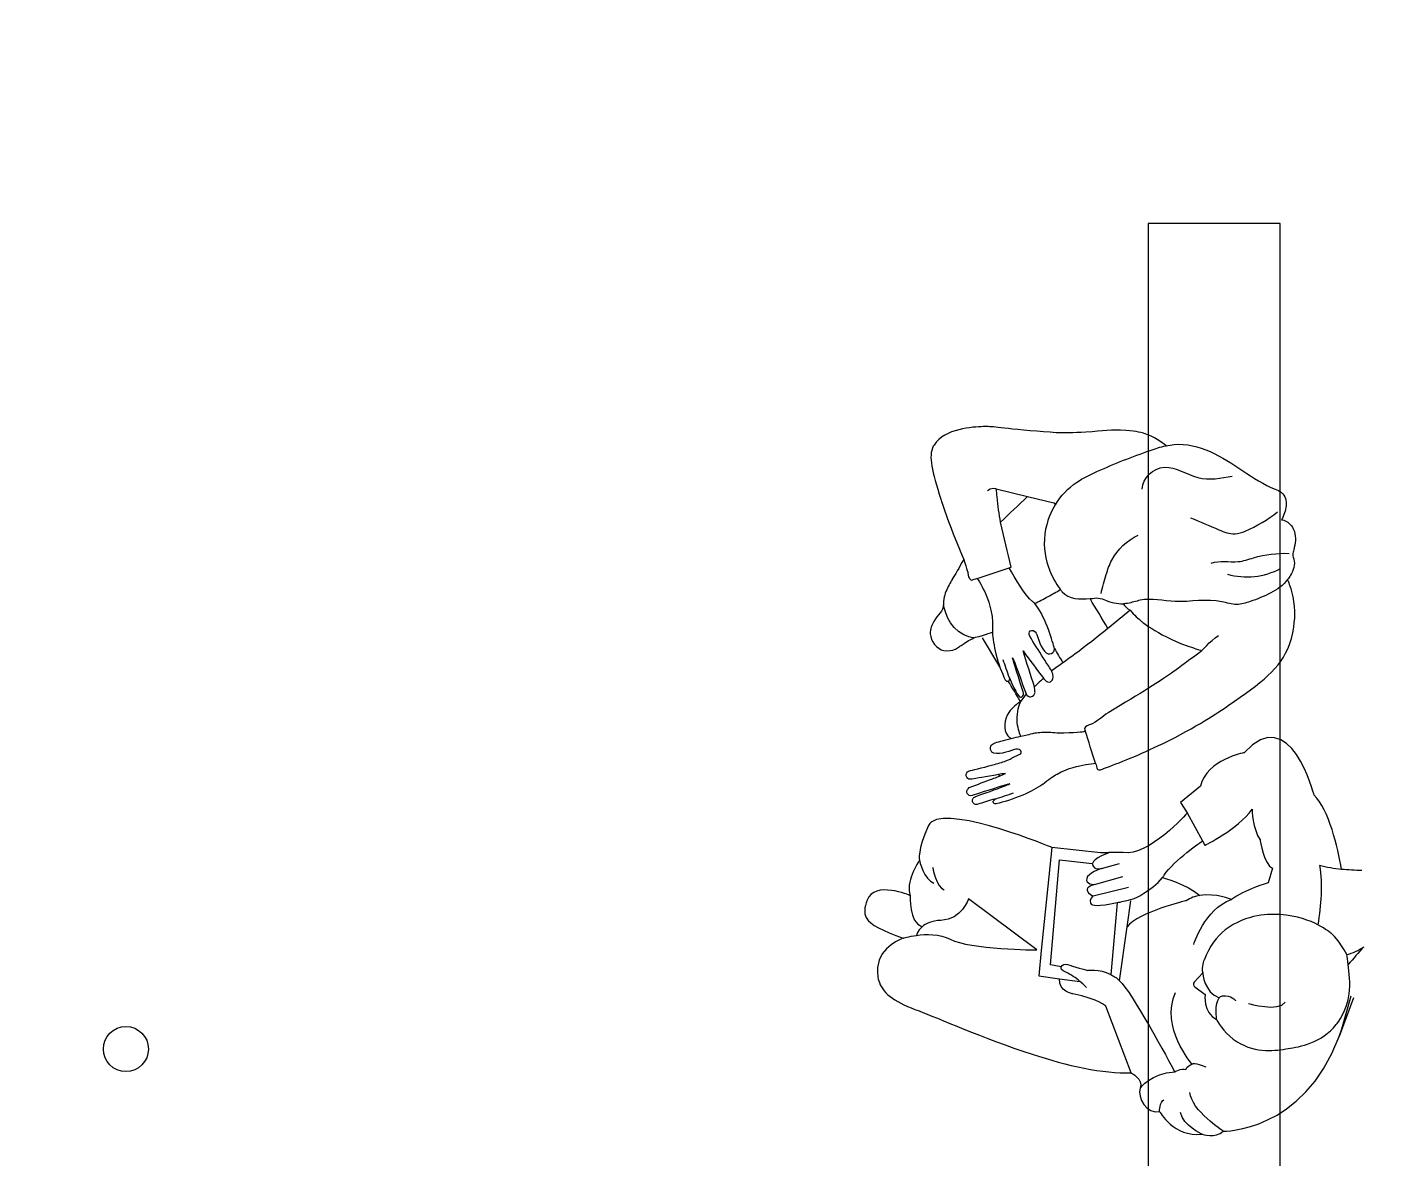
# Model space of a CAD drawing. Header units: millimetres. Extents: x 13722 to 114356, y -17117 to 61088.
# Drawn here: x 78965 to 81363, y 43837 to 45846 of the extents above; entities that cross this region are included whole.
import ezdxf

# ---------------------------------------------------------------- set-up
doc = ezdxf.new("R2010")
doc.units = ezdxf.units.MM
for name, color, linetype in [('01', 3, 'Continuous'), ('02', 250, 'Continuous'), ('03', 8, 'Continuous'), ('Toffu_Outline', 8, 'Continuous')]:
    doc.layers.add(name, color=color, linetype=linetype)

# ---------------------------------------------------------------- blocks, each defined once
blk = doc.blocks.new('2t')
at = {"layer": '02'}
h = blk.add_hatch(dxfattribs=at)
h.set_pattern_fill('AR-CONC', color=6, scale=50)
h.paths.add_polyline_path([(94283.9, -5120.8, 1), (94363.9, -5120.8, 1)])
at = {"layer": '02', "color": 6, "lineweight": 30}
blk.add_circle((94323.9, -5120.8), 40, dxfattribs=at)

msp = doc.modelspace()

# ---------------------------------------------------------------- hatches: boundary and pattern name
at = {"layer": '01', "lineweight": -2, "true_color": 0x999b37}
h = msp.add_hatch(dxfattribs=at)
h.set_pattern_fill('AR-SAND', color=55, scale=5)
h.set_pattern_definition([(37.5, (-19358.14, 55669.14), (-8.00016, 244.7066), [0, -193.04, 0, -215.9, 0, -206.375]), (7.5, (-19358.14, 55669.14), (224.7616, 358.4126), [0, -104.14, 0, -173.99, 0, -66.675]), (327.5, (-19514.35, 55669.14), (395.4962, 0.7186), [0, -63.5, 0, -228.6, 0, -298.45]), (317.5, (-19514.35, 55669.14), (381.7782, 111.4647), [0, -31.75, 0, -149.86, 0, -171.45])])
h.paths.add_polyline_path([(70453.8, 46925), (70453.8, 44706.3), (72599.6, 43985), (76293.8, 43985), (76293.8, 46925)], flags=17)
h.paths.add_polyline_path([(70453.8, 56885), (70453.8, 54825), (72903.8, 54825), (72903.8, 56885)], flags=17)
h.paths.add_polyline_path([(79063.8, 48295), (79063.8, 46455), (81313.8, 46455), (81313.8, 48295)], flags=17)
h.paths.add_polyline_path([(66994.8, 54545, 0.409585), (64324.8, 57165), (62204.1, 57165), (62204.1, 41905), (62204.1, 40905), (83214.7, 40905), (83214.7, 57165), (77183.8, 57165), (77183.8, 54545), (78783.8, 54545), (78783.8, 52975), (81593.8, 52975), (81593.8, 48575), (81593.8, 46175), (81593.8, 41905), (72553.8, 41905), (64324.8, 44405), (64324.8, 47105), (64324.8, 49485), (66994.8, 49485)])

# ---------------------------------------------------------------- linework, layer by layer
at = {"layer": '03'}
msp.add_lwpolyline([(81191.1, 45497.1), (80956.8, 45497.1), (80956.8, 42892.2), (81191.1, 42892.2)], close=True, dxfattribs=at)
at = {"layer": 'Toffu_Outline'}
for p, q in [((80575.1, 45101), (80575.2, 45100.9)), ((80653.3, 44866.4), (80709.9, 44885.1)), ((80693.3, 44709), (80662.3, 44760.7)), ((80691.1, 44517.8), (80692.8, 44515)), ((80702.4, 44499), (80703.1, 44497.9)), ((81026.1, 44449.6), (81053.1, 44400)), ((80785.6, 44388.4), (80767, 44205.4)), ((80783.1, 44179.5), (80799.3, 44366.2)), ((80799.3, 44366.2), (80857.6, 44359.8)), ((80874.1, 44351.1), (80906.1, 44360.1)), ((80859.1, 44302.3), (80921.8, 44317.9)), ((80861.7, 44322.4), (80911.7, 44336.6)), ((80919.4, 44247.3), (80925.9, 44293.4)), ((80901.7, 44290.2), (80890.3, 44162.6)), ((80456, 44263.8), (80456.1, 44263.8)), ((80906.1, 44151.5), (80919.4, 44247.2)), ((80767, 44205.4), (80762.4, 44160.2)), ((80802.3, 44176.4), (80783.1, 44179.5)), ((80479.3, 44148.4), (80479.3, 44148.4)), ((80762.4, 44160.2), (80799.4, 44155.2)), ((80799.4, 44155.2), (80835.7, 44150.2)), ((81321.6, 44121.3), (81296, 44052.4))]:
    msp.add_line(p, q, dxfattribs=at)
for points in [[(80663.6, 45136), (80646.3, 45135.2), (80595, 45133), (80576.4, 45103.2)], [(80672.9, 45136), (80669.9, 45136.2), (80667, 45136.1), (80663.6, 45136)], [(80708.7, 45132.5), (80688.7, 45134.6), (80680.3, 45135.7), (80672.9, 45136)], [(80793.4, 45125.2), (80765.7, 45126.7), (80725.6, 45130.8), (80708.7, 45132.5)], [(80917.2, 45129.2), (80890.9, 45131.2), (80877.6, 45128), (80846.1, 45126.1)], [(80799.4, 45124.9), (80797.5, 45125), (80795.5, 45125.1), (80793.4, 45125.2)], [(80846.1, 45126.1), (80823.2, 45124.6), (80805.6, 45124.7), (80799.4, 45124.9)], [(80949.9, 45123.7), (80947.1, 45124.6), (80937, 45127.7), (80917.2, 45129.2)], [(80988.5, 45102), (80980.6, 45108.6), (80967.7, 45117.8), (80949.9, 45123.7)], [(81002.8, 45104.2), (81047.2, 45108.2), (81088, 45082.3), (81125, 45057.5)], [(80575.1, 45101), (80565.7, 45082.9), (80573.5, 45057), (80588.5, 45007.1)], [(80576.4, 45103.2), (80575.9, 45102.5), (80575.5, 45101.7), (80575.1, 45101)], [(80866.9, 45056.7), (80897.4, 45070.3), (80928.6, 45082.6), (80960.3, 45093.6)], [(80960.3, 45093.6), (80969.6, 45096.8), (80978.9, 45099.9), (80988.5, 45102)], [(80988.5, 45102), (80993.2, 45103), (80998, 45103.8), (81002.8, 45104.2)], [(80988.5, 45101.9), (80988.5, 45101.9), (80988.5, 45102), (80988.5, 45102)], [(80945.9, 45025), (80947.5, 45045.1), (80965.5, 45062.6), (80985.7, 45063.7)], [(80985.7, 45063.7), (81006.5, 45064.8), (81024.9, 45050.7), (81045.1, 45045.6)], [(80792, 44997.3), (80801.6, 45012.9), (80814.4, 45026.6), (80829.6, 45037)], [(80829.6, 45037), (80841.2, 45044.9), (80854, 45050.9), (80866.9, 45056.7)], [(81045.1, 45045.6), (81065, 45040.5), (81086, 45044.3), (81106.3, 45048.1)], [(81125, 45057.5), (81143, 45045.5), (81162.5, 45033), (81182.4, 45024.7)], [(80687.1, 45025.3), (80687.1, 45025.3), (80677.3, 45027.7), (80671.5, 45021.9)], [(80688.5, 45011.2), (80687.9, 45016), (80687.5, 45020.7), (80687.1, 45025.3)], [(80687.1, 45025.3), (80687.1, 45025.3), (80742.4, 45011.8), (80742.4, 45011.8)], [(80694.6, 44966), (80692.2, 44980.6), (80690.1, 44995.7), (80688.5, 45011.2)], [(80742.4, 45011.8), (80726.4, 44996.5), (80710.5, 44981.3), (80694.6, 44966)], [(80742.4, 45011.8), (80742.4, 45011.8), (80789.4, 45000.3), (80789.4, 45000.3)], [(81182.4, 45024.7), (81186.3, 45023.1), (81190.3, 45021.6), (81193.5, 45019)], [(81193.5, 45019), (81200.3, 45013.5), (81202.8, 45004), (81201.9, 44995.3)], [(80588.5, 45007.1), (80588.5, 45007.1), (80600, 44969), (80629.3, 44899.9)], [(80791.9, 44997.1), (80785.1, 44986.1), (80776.3, 44968.5), (80773.4, 44945.5)], [(80789.4, 45000.3), (80789.4, 45000.3), (80792, 44997.3), (80792, 44997.3)], [(80792, 44997.3), (80791.9, 44997.2), (80791.9, 44997.2), (80791.9, 44997.1)], [(81201.9, 44995.3), (81201.1, 44986.6), (81197.4, 44978.5), (81193.8, 44970.5)], [(80713.3, 44886.2), (80707, 44912.8), (80700.8, 44939.4), (80694.6, 44966)], [(81032.3, 44974.1), (81049, 44967), (81065.7, 44959.9), (81082.4, 44952.8)], [(81129.4, 44950.5), (81149.9, 44959), (81169.1, 44970.5), (81186.3, 44984.5)], [(81193.8, 44970.5), (81204.7, 44969.4), (81213.5, 44960), (81216.6, 44949.6)], [(80773.4, 44945.5), (80766.9, 44895.5), (80792.6, 44857.6), (80800.4, 44847)], [(80892.3, 44898.7), (80902.4, 44918.1), (80919.1, 44934), (80939.1, 44943)], [(81082.4, 44952.8), (81091.6, 44948.9), (81101.1, 44944.9), (81111.1, 44945.5)], [(81111.1, 44945.5), (81117.4, 44945.8), (81123.5, 44948), (81129.4, 44950.5)], [(81216.6, 44949.6), (81219.8, 44939.1), (81218.2, 44927.8), (81215.3, 44917.2)], [(81215.3, 44917.2), (81214.5, 44914.3), (81213.5, 44911.2), (81213.7, 44908.1)], [(80629.3, 44899.9), (80620.6, 44884.5), (80613.6, 44872.7), (80608.7, 44864.8)], [(80629.3, 44899.9), (80635.2, 44882.4), (80637.1, 44875), (80637.2, 44872.4)], [(80882.2, 44873.2), (80884.9, 44881.9), (80888, 44890.6), (80892.3, 44898.7)], [(81069, 44893.2), (81083.7, 44899.4), (81100.6, 44894.4), (81116.5, 44896.1)], [(81116.5, 44896.1), (81126, 44897), (81135, 44900.3), (81144.1, 44903)], [(81144.1, 44903), (81164.7, 44908.9), (81186.1, 44911.6), (81207.5, 44910.8)], [(81215.7, 44900.4), (81218.1, 44890.8), (81215, 44880.5), (81209.9, 44872)], [(81213.7, 44908.1), (81213.9, 44905.5), (81215, 44902.9), (81215.7, 44900.4)], [(80637.2, 44872.4), (80637.2, 44872.4), (80637.2, 44872.4), (80637.2, 44872.4)], [(80637.2, 44872.4), (80637.2, 44872), (80637.4, 44869.6), (80638.8, 44867.1)], [(80638.8, 44867.1), (80639.1, 44866.5), (80641.1, 44863), (80643.5, 44863.2)], [(80709.9, 44885.1), (80709.9, 44885.1), (80713.3, 44886.2), (80713.3, 44886.2)], [(80751.3, 44825.4), (80738.2, 44835.7), (80719.7, 44867.3), (80709.9, 44885.1)], [(80873.1, 44839.4), (80875.6, 44850.8), (80878.7, 44862.1), (80882.2, 44873.2)], [(81097.7, 44873.9), (81128.8, 44864.8), (81163.5, 44868.5), (81191.9, 44884)], [(81209.9, 44872), (81208.3, 44869.2), (81206.5, 44866.7), (81204.6, 44864.2)], [(80604.5, 44857.5), (80601, 44851), (80596.4, 44841.6), (80594.7, 44833.8)], [(80608.7, 44864.8), (80608.7, 44864.8), (80606.9, 44861.8), (80604.5, 44857.5)], [(80643.5, 44863.2), (80643.9, 44863.2), (80644.2, 44863.4), (80644.7, 44863.6)], [(80644.7, 44863.6), (80648.8, 44865.6), (80653.3, 44866.4), (80653.3, 44866.4)], [(80653.3, 44866.4), (80655.4, 44863), (80658.5, 44857.9), (80661.8, 44851.5)], [(80661.8, 44851.5), (80667.4, 44840.5), (80675.8, 44823.9), (80679.1, 44801.6)], [(80778.9, 44833.9), (80786.6, 44838.1), (80793.8, 44842.3), (80800.8, 44846.5)], [(80800.3, 44847.2), (80800.3, 44847.2), (80800.3, 44847.2), (80800.4, 44847)], [(80800.4, 44847), (80800.5, 44847), (80800.5, 44846.9), (80800.6, 44846.8)], [(80800.8, 44846.5), (80801.8, 44845.4), (80803.7, 44842.9), (80804, 44842.6)], [(81204.6, 44864.2), (81188.6, 44844.3), (81162.6, 44833.8), (81137.9, 44825.2)], [(81204.6, 44864.2), (81204.6, 44864.3), (81204.5, 44864.4), (81204.5, 44864.4)], [(81217.3, 44807.8), (81216.5, 44832.7), (81209.8, 44852.3), (81204.6, 44864.2)], [(80593.3, 44819.2), (80592.7, 44807.3), (80583.3, 44803.2), (80576, 44789.6)], [(80594.7, 44833.8), (80593.3, 44827.6), (80593.2, 44821.5), (80593.2, 44821.5)], [(80593.2, 44821.5), (80593.2, 44820.3), (80593.3, 44819.6), (80593.3, 44819.2)], [(80629.5, 44766), (80601.3, 44780), (80594.4, 44813.1), (80593.3, 44819.2)], [(80755.2, 44821.7), (80754, 44823.1), (80752.6, 44824.3), (80751.3, 44825.4)], [(80755.2, 44821.7), (80762.9, 44825.4), (80770.8, 44829.4), (80778.9, 44833.9)], [(80755.4, 44821.5), (80755.3, 44821.6), (80755.3, 44821.6), (80755.2, 44821.7)], [(80789.7, 44744), (80786, 44758.3), (80772.1, 44803.3), (80755.4, 44821.5)], [(80804, 44842.6), (80815.8, 44828.9), (80835.5, 44828.9), (80853.7, 44830.4)], [(80853.7, 44830.4), (80853.9, 44830.4), (80854.2, 44830.4), (80854.5, 44830.5)], [(80885.4, 44777.4), (80874.8, 44795), (80864.2, 44812.7), (80853.7, 44830.4)], [(80854.5, 44830.5), (80859.1, 44830.9), (80863.7, 44831.9), (80868.3, 44831.4)], [(80868.3, 44831.4), (80872.8, 44830.9), (80877, 44829.1), (80881.2, 44827.4)], [(80881.2, 44827.4), (80891.2, 44823.6), (80901.8, 44821.1), (80912.4, 44821.3)], [(80912.7, 44820.9), (80915.5, 44816.8), (80919.4, 44813.1), (80924.6, 44809.9)], [(80920.3, 44822), (80918, 44821.6), (80915.6, 44821.4), (80913.3, 44821.3)], [(80942.6, 44827.5), (80935.1, 44826), (80927.8, 44823.2), (80920.3, 44822)], [(81004.7, 44825.4), (80983.9, 44826.4), (80962.9, 44831.7), (80942.6, 44827.5)], [(81087.8, 44824.9), (81060.6, 44830.7), (81032.5, 44824.1), (81004.7, 44825.4)], [(81114.4, 44819.9), (81105.4, 44819.9), (81096.7, 44823.1), (81087.8, 44824.9)], [(81137.9, 44825.2), (81130.3, 44822.6), (81122.5, 44820), (81114.4, 44819.9)], [(80679.1, 44801.6), (80680.2, 44794.4), (80681.1, 44783.9), (80680.1, 44771)], [(80924.6, 44809.9), (80912, 44799.1), (80898.9, 44788.2), (80885.4, 44777.4)], [(80924.6, 44809.9), (80932.6, 44800.9), (80939.8, 44794.3), (80944.6, 44790.3)], [(81207.8, 44748.9), (81218.1, 44777.4), (81217.4, 44805.3), (81217.3, 44807.8)], [(80576, 44789.6), (80573, 44783.9), (80569.2, 44776.8), (80569.8, 44767.8)], [(80662.7, 44764.9), (80670.2, 44767.1), (80676.2, 44769.4), (80680.1, 44771)], [(80680.1, 44771), (80680.1, 44771), (80680.2, 44771), (80680.2, 44771)], [(80680.2, 44771), (80681.1, 44759.7), (80682.9, 44746.7), (80686.4, 44732.5)], [(80746.4, 44763.6), (80744.5, 44767.5), (80745.2, 44771.5), (80747.5, 44773.1)], [(80747.5, 44773.1), (80750, 44774.9), (80753.5, 44773.3), (80753.8, 44773.2)], [(80753.8, 44773.2), (80757.8, 44771.4), (80759.3, 44766.6), (80759.9, 44764.8)], [(80885.4, 44777.4), (80866.5, 44762.1), (80846.9, 44746.8), (80826.3, 44731.6)], [(80944.6, 44790.3), (80944.6, 44790.3), (80978, 44762), (81037.1, 44742.8)], [(80569.8, 44767.8), (80570.7, 44754.6), (80581, 44740.9), (80593.7, 44738.2)], [(80621.8, 44745.5), (80623, 44746.3), (80623.1, 44746.3), (80626.5, 44748.4)], [(80626.5, 44748.4), (80630.4, 44750.7), (80638.6, 44756.9), (80647.1, 44760.6)], [(80647.1, 44760.6), (80641.6, 44761.4), (80635.6, 44763), (80629.5, 44766)], [(80647.1, 44760.6), (80652.3, 44762.8), (80652.1, 44761.7), (80662.7, 44764.9)], [(80770.3, 44725.4), (80762.1, 44738.2), (80754.1, 44751), (80746.4, 44763.6)], [(80759.9, 44764.8), (80762.5, 44756.5), (80769.7, 44734.3), (80779.3, 44732.3)], [(81052.2, 44737.9), (81052.2, 44737.9), (81065.5, 44754.3), (81081.8, 44764.8)], [(81099.2, 44640.5), (81158.1, 44681.3), (81192, 44705.5), (81207.8, 44748.9)], [(80593.7, 44738.2), (80601, 44736.7), (80609.8, 44738.8), (80612.9, 44740.1)], [(80612.9, 44740.1), (80613.6, 44740.4), (80614.3, 44740.7), (80614.3, 44740.7)], [(80614.3, 44740.7), (80617.5, 44742.3), (80619.1, 44743.6), (80621.8, 44745.5)], [(80686.4, 44732.5), (80690.9, 44714), (80697, 44698.5), (80702.8, 44686)], [(80734.8, 44664.8), (80721.7, 44705), (80715.5, 44725.2), (80716, 44725.4)], [(80716, 44725.4), (80716.6, 44725.6), (80724.5, 44704.1), (80739.9, 44661)], [(80754.8, 44673.5), (80748, 44694.8), (80741.3, 44716.1), (80734.5, 44737.4)], [(80734.5, 44737.4), (80746.8, 44721), (80759, 44704.7), (80771.2, 44688.4)], [(80783.5, 44705.3), (80779.1, 44711.9), (80774.7, 44718.6), (80770.3, 44725.4)], [(80779.3, 44732.3), (80783, 44731.6), (80787.3, 44733.6), (80789.1, 44736.4)], [(80789.1, 44736.4), (80790.2, 44738.2), (80790.3, 44740.2), (80790.2, 44741.8)], [(80790.2, 44741.8), (80790, 44742.7), (80789.9, 44743.5), (80789.7, 44744)], [(80826.3, 44731.6), (80819.3, 44726.4), (80812.4, 44721.3), (80805.4, 44716.3)], [(81037.1, 44742.8), (81038.1, 44742.4), (81052.2, 44737.9), (81052.2, 44737.9)], [(80710.3, 44689.8), (80706.6, 44700.4), (80702.9, 44711), (80699.2, 44721.7)], [(80805.4, 44716.3), (80798.7, 44711.5), (80792, 44706.7), (80785.3, 44702.1)], [(80787.2, 44697), (80786.9, 44698.3), (80786.3, 44700.1), (80785.3, 44702.1)], [(81003, 44701.4), (80976.7, 44682.5), (80946.3, 44664.2), (80885.7, 44627.6)], [(80702.8, 44686), (80703.8, 44683.9), (80706.3, 44683), (80708.3, 44683.9)], [(80708.3, 44683.9), (80710.5, 44684.8), (80711.5, 44687.5), (80710.3, 44689.8)], [(80730, 44647.6), (80722.8, 44659.7), (80715.6, 44671.8), (80708.3, 44683.9)], [(80710.3, 44689.8), (80722.8, 44660.3), (80728.4, 44654.5), (80731.1, 44655.2)], [(80760.8, 44679.6), (80758.6, 44677.5), (80756.6, 44675.5), (80754.8, 44673.5)], [(80771.2, 44688.4), (80767.9, 44685.9), (80764.4, 44683), (80760.8, 44679.6)], [(80771.2, 44688.4), (80771.9, 44687.5), (80772.5, 44686.7), (80773.1, 44685.9)], [(80773.1, 44685.9), (80776.2, 44682.6), (80780.4, 44681.4), (80783.5, 44682.8)], [(80783.5, 44682.8), (80786.4, 44684.2), (80787.4, 44687.4), (80787.7, 44688.5)], [(80787.7, 44688.5), (80788.6, 44691.5), (80787.9, 44694), (80787.2, 44697)], [(80739.9, 44661), (80736, 44655.7), (80731.7, 44649.8), (80730.4, 44648.1)], [(80731.1, 44655.2), (80732.2, 44655.4), (80734.5, 44657.1), (80735.1, 44659.5)], [(80735.1, 44659.5), (80735.6, 44661.6), (80734.8, 44664.8), (80734.8, 44664.8)], [(80739.9, 44661), (80741.8, 44657.7), (80745, 44655.7), (80748.1, 44655.9)], [(80748.1, 44655.9), (80752.6, 44656.2), (80755.6, 44660.7), (80755.9, 44663.9)], [(80755.3, 44669.5), (80755.1, 44671.2), (80754.9, 44672.5), (80754.8, 44673.5)], [(80755.9, 44663.9), (80755.9, 44664.5), (80755.7, 44666.2), (80755.3, 44669.5)], [(80709.2, 44627.9), (80701.9, 44617), (80698.4, 44597.7), (80707.6, 44586.7)], [(80725.6, 44644.4), (80725.6, 44644.4), (80716.2, 44638.3), (80709.2, 44627.9)], [(80724.1, 44614.5), (80723.7, 44629.7), (80727.7, 44641.6), (80730.5, 44648)], [(80728.6, 44646.5), (80727.4, 44645.6), (80726.4, 44644.9), (80725.6, 44644.4)], [(80730, 44647.6), (80730, 44647.6), (80728.9, 44646.6), (80728.6, 44646.5)], [(80730.4, 44648.1), (80730.2, 44647.7), (80730, 44647.6), (80730, 44647.6)], [(80885.7, 44627.6), (80875.1, 44621.1), (80866.2, 44611.1), (80854.3, 44607)], [(80983.2, 44573.1), (81042.5, 44602.2), (81082.3, 44628.8), (81099.2, 44640.5)], [(81251.4, 44481.5), (81251.4, 44481.5), (81209.6, 44648), (81127.1, 44556.4)], [(80730.5, 44585.9), (80727.9, 44591.9), (80724.5, 44601.9), (80724.1, 44614.5)], [(80854.3, 44607), (80852.5, 44606.4), (80844.2, 44603.7), (80844, 44599.5)], [(80682.9, 44573.3), (80688.1, 44575.6), (80700.8, 44578.9), (80713.5, 44582)], [(80707.6, 44586.7), (80709.6, 44584.4), (80711.8, 44582.9), (80713.5, 44582)], [(80713.5, 44582), (80719.4, 44583.4), (80725.3, 44584.7), (80730.5, 44585.9)], [(80713.5, 44582), (80713.5, 44581.9), (80713.6, 44581.9), (80713.7, 44581.8)], [(80730.5, 44585.9), (80739.5, 44587.8), (80746.4, 44589.3), (80747.5, 44589.5)], [(80730.5, 44585.7), (80730.5, 44585.7), (80730.5, 44585.8), (80730.5, 44585.9)], [(80772, 44592.6), (80766.2, 44592.3), (80757.8, 44592.2), (80747.5, 44589.5)], [(80806.9, 44591.6), (80788.5, 44590.9), (80784.4, 44593.3), (80772, 44592.6)], [(80845, 44596), (80844.2, 44592.5), (80834.2, 44592.6), (80806.9, 44591.6)], [(80844, 44599.5), (80843.9, 44597.8), (80845.3, 44597.2), (80845, 44596)], [(80863.1, 44538), (80857.1, 44557.3), (80851, 44576.7), (80845, 44596)], [(80679.4, 44557.5), (80676.6, 44560), (80675.8, 44564.9), (80677.1, 44568.1)], [(80677.1, 44568.1), (80678.2, 44570.9), (80680.8, 44572.4), (80682.9, 44573.3)], [(80717.4, 44561.8), (80709.4, 44559), (80686.8, 44550.9), (80679.4, 44557.5)], [(80727.9, 44562.1), (80724, 44564.2), (80719.2, 44562.5), (80717.4, 44561.8)], [(80724, 44551.7), (80727.1, 44552.9), (80731.1, 44554.3), (80731.5, 44556.9)], [(80731.5, 44556.9), (80731.7, 44559), (80729.7, 44561.1), (80727.9, 44562.1)], [(80877.5, 44528.5), (80904.3, 44538.1), (80941, 44552.5), (80983.2, 44573.1)], [(81127.1, 44556.4), (81127.1, 44556.4), (81061.7, 44545.1), (81049.5, 44497.1)], [(80639.7, 44524.5), (80642.4, 44525.2), (80661.9, 44529.8), (80680.8, 44535)], [(80680.8, 44535), (80689.3, 44537.4), (80697.6, 44539.9), (80704.2, 44542.2)], [(80704.2, 44542.2), (80718.4, 44547.3), (80711.7, 44547.1), (80724, 44551.7)], [(80795, 44518.6), (80815.1, 44529.8), (80833.6, 44533.4), (80845.9, 44535.6)], [(80845.9, 44535.6), (80853.1, 44536.9), (80859.1, 44537.6), (80863.1, 44538)], [(80863.1, 44538), (80863.1, 44538), (80865, 44533.8), (80865.9, 44529.2)], [(80636.5, 44510.9), (80633.7, 44513.1), (80632.7, 44518.1), (80634.6, 44521)], [(80634.6, 44521), (80635.3, 44522), (80636.5, 44523.2), (80638, 44523.9)], [(80643.8, 44509.7), (80642.5, 44509.5), (80639, 44508.9), (80636.5, 44510.9)], [(80638, 44523.9), (80638.8, 44524.2), (80639.4, 44524.4), (80639.7, 44524.5)], [(80640.7, 44495.3), (80653.9, 44500), (80666.8, 44505.9), (80680.2, 44510.3)], [(80691.1, 44517.8), (80668, 44513.9), (80651, 44511), (80643.8, 44509.7)], [(80680.2, 44510.3), (80683.6, 44511.4), (80687.8, 44512.9), (80692.8, 44515)], [(80703.3, 44519.9), (80699.1, 44519.2), (80695, 44518.5), (80691.1, 44517.8)], [(80692.8, 44515), (80696, 44516.4), (80699.6, 44518), (80703.3, 44519.9)], [(80769.4, 44500.4), (80779.3, 44509.3), (80788.4, 44515), (80795, 44518.6)], [(80865.9, 44529.2), (80865.9, 44528.7), (80866, 44528.3), (80866.2, 44527.9)], [(80866.2, 44527.9), (80867.5, 44525.9), (80871.5, 44526.4), (80872.2, 44526.5)], [(80872.2, 44526.5), (80875, 44526.9), (80877.1, 44528.3), (80877.4, 44528.5)], [(80877.4, 44528.5), (80877.4, 44528.5), (80877.5, 44528.5), (80877.5, 44528.5)], [(80635.4, 44484.2), (80633.8, 44487.4), (80635.4, 44491), (80636.9, 44492.7)], [(80644.4, 44480.6), (80640.7, 44479.6), (80636.9, 44481.2), (80635.4, 44484.2)], [(80636.9, 44492.7), (80638.3, 44494.4), (80640.1, 44495.1), (80640.7, 44495.3)], [(80702.4, 44499), (80693.5, 44496.4), (80676.1, 44490.9), (80644.4, 44480.6)], [(80650.5, 44478.8), (80676.2, 44488), (80693.7, 44494.3), (80703.1, 44497.9)], [(80685.3, 44474.4), (80696.2, 44478), (80707, 44481.6), (80717.9, 44485.3)], [(80711.1, 44501.3), (80711, 44501.5), (80708.8, 44501), (80702.4, 44499)], [(80703.1, 44497.9), (80708.4, 44500), (80711.1, 44501.1), (80711.1, 44501.3)], [(80769.4, 44500.4), (80759.6, 44494.1), (80747.9, 44487.5), (80734.2, 44481.5)], [(81049.5, 44497.1), (81049.5, 44497.1), (81014.5, 44468.1), (81014.5, 44468.1)], [(80785.6, 44388.4), (80785.6, 44388.4), (80610.6, 44461.1), (80572.4, 44433.9)], [(80644.8, 44469.8), (80644, 44472.7), (80645.4, 44475.1), (80646, 44475.8)], [(80650, 44464.9), (80648, 44465.4), (80645.6, 44467), (80644.8, 44469.8)], [(80646, 44475.8), (80647.4, 44477.5), (80650.5, 44478.8), (80650.5, 44478.8)], [(80653, 44464.9), (80652.6, 44464.9), (80651.4, 44464.6), (80650, 44464.9)], [(80685.3, 44474.4), (80684.6, 44475.6), (80659.8, 44466.6), (80653, 44464.9)], [(80681.7, 44469.1), (80681.3, 44470.8), (80683.1, 44472.3), (80684.3, 44473.3)], [(80686.7, 44465.9), (80684.3, 44465.4), (80682.1, 44466.9), (80681.7, 44469.1)], [(80684.3, 44473.3), (80684.9, 44473.8), (80685.4, 44474.2), (80685.3, 44474.4)], [(80734.2, 44481.5), (80716.5, 44473.7), (80700.3, 44468.9), (80686.7, 44465.9)], [(81014.5, 44468.1), (81014.5, 44468.1), (81026.1, 44449.6), (81026.1, 44449.6)], [(81300.3, 44349.4), (81293.4, 44389.2), (81278.5, 44454.3), (81251.4, 44481.5)], [(81026.1, 44449.6), (81026.1, 44449.6), (80957.7, 44371.2), (80912.4, 44379.5)], [(81057.3, 44392.1), (81057.3, 44392.1), (81115.8, 44420.1), (81141.3, 44456.1)], [(81141.3, 44456.1), (81141.3, 44456.1), (81142.6, 44420.4), (81155.6, 44402)], [(80566.7, 44427.3), (80546.2, 44383.7), (80550.6, 44365), (80550.6, 44365)], [(80572.4, 44433.9), (80569.9, 44432.2), (80568, 44430), (80566.7, 44427.3)], [(80872.3, 44378.8), (80872.3, 44378.8), (80785.6, 44388.4), (80785.6, 44388.4)], [(80985.3, 44339.2), (81002.6, 44365.5), (81053.1, 44400), (81053.1, 44400)], [(81053.1, 44400), (81053.1, 44400), (81057.3, 44392.1), (81057.3, 44392.1)], [(81155.6, 44402), (81155.6, 44402), (81163.1, 44355.8), (81177.7, 44351.8)], [(80550.6, 44365), (80550.6, 44365), (80543, 44354.2), (80537.5, 44340.2)], [(80550.6, 44365), (80550.6, 44365), (80558.5, 44330.8), (80576.2, 44324.9)], [(80887.7, 44379.1), (80886.1, 44378.5), (80859.6, 44369), (80857.7, 44359.8)], [(80884.4, 44379), (80884.4, 44379), (80872.3, 44378.8), (80872.3, 44378.8)], [(80887.7, 44379.1), (80887.7, 44379.1), (80884.4, 44379), (80884.4, 44379)], [(80887.8, 44379.1), (80887.8, 44379.1), (80887.7, 44379.1), (80887.7, 44379.1)], [(80912.4, 44379.5), (80912.4, 44379.5), (80887.8, 44379.1), (80887.8, 44379.1)], [(80537.5, 44340.2), (80533, 44328.6), (80529.9, 44314.7), (80533.9, 44302.9)], [(80573.8, 44353.5), (80573.8, 44353.5), (80581, 44316.7), (80594.6, 44313.1)], [(80873.8, 44351), (80871.3, 44350.2), (80850.1, 44342.7), (80847.6, 44332.9)], [(80857.7, 44359.8), (80857.5, 44358.9), (80857.6, 44358), (80857.9, 44357.2)], [(80857.9, 44357.2), (80861.2, 44347.8), (80872.1, 44350.5), (80873.8, 44351)], [(80874.1, 44351.1), (80874.1, 44351.1), (80874, 44351.1), (80873.8, 44351)], [(80982.1, 44334.8), (80983.2, 44336.2), (80984.3, 44337.7), (80985.3, 44339.2)], [(81177.7, 44351.8), (81177.7, 44351.8), (81169.8, 44325.6), (81169.8, 44325.6)], [(81261.2, 44356.5), (81267.7, 44321.7), (81263, 44286.2), (81258.4, 44250.9)], [(81300.3, 44349.4), (81287, 44350.6), (81273.9, 44352.7), (81261.2, 44356.5)], [(81336.3, 44347.1), (81324.3, 44347.7), (81312.2, 44348.2), (81300.3, 44349.4)], [(80847.6, 44332.9), (80845.1, 44323), (80860.2, 44322.4), (80861.6, 44322.4)], [(80861.6, 44322.4), (80860.1, 44322), (80846.5, 44318.4), (80848.2, 44312.1)], [(80861.7, 44322.4), (80861.7, 44322.4), (80861.6, 44322.4), (80861.6, 44322.4)], [(80861.7, 44322.4), (80861.7, 44322.4), (80861.7, 44322.4), (80861.7, 44322.4)], [(80930.4, 44296.8), (80930.4, 44296.8), (80963.8, 44311.1), (80982.1, 44334.8)], [(80982.1, 44334.8), (80982.1, 44334.8), (81025.6, 44323.6), (81048.7, 44303)], [(81169.8, 44325.6), (81169.8, 44325.6), (81127.4, 44312.9), (81104.6, 44295.8)], [(80533.9, 44302.9), (80533.9, 44302.9), (80531.4, 44255), (80555.4, 44247.4)], [(80637.7, 44297), (80637.7, 44297), (80626, 44260.1), (80588.5, 44258.7)], [(80758.9, 44206.2), (80758.9, 44206.2), (80637.7, 44297), (80637.7, 44297)], [(80848.2, 44312.1), (80849.9, 44305.4), (80859.1, 44302.3), (80859.1, 44302.3)], [(80859.1, 44302.3), (80859.1, 44302.3), (80850.9, 44295.4), (80854.1, 44289.2)], [(80901.6, 44290.3), (80908.6, 44291.7), (80916.4, 44293.5), (80925.4, 44295.6)], [(81024.2, 44293.7), (81024.2, 44293.7), (80939.4, 44273.7), (80919.4, 44247.3)], [(80925.4, 44295.6), (80927, 44296), (80928.7, 44296.4), (80930.4, 44296.8)], [(81048.7, 44303), (81040.3, 44301.6), (81031.8, 44298.8), (81024.2, 44293.7)], [(81037.9, 44216.1), (81037.9, 44216.1), (81057, 44278.7), (81104.6, 44295.8)], [(81104.6, 44295.8), (81104.6, 44295.8), (81076.7, 44307.5), (81048.7, 44303)], [(80854.1, 44289.2), (80856.7, 44284.3), (80867.5, 44283.2), (80901.6, 44290.3)], [(81191.3, 44269), (81174.8, 44269.9), (81131.5, 44271.3), (81093.6, 44241.7)], [(81258.4, 44250.9), (81244.4, 44258), (81221.2, 44267.5), (81191.3, 44269)], [(80456.1, 44263.8), (80463.2, 44250), (80484.4, 44241), (80521.9, 44227)], [(80555.4, 44247.4), (80547.1, 44240.1), (80545.3, 44232.1), (80545.3, 44232.1)], [(80588.5, 44258.7), (80572.1, 44258.1), (80561.8, 44253), (80555.4, 44247.4)], [(80919.4, 44247.3), (80919.4, 44247.3), (80919.4, 44247.2), (80919.4, 44247.2)], [(81281.9, 44235.9), (81281.9, 44235.9), (81272.4, 44243.4), (81258.4, 44250.8)], [(80521.9, 44227), (80521.9, 44227), (80479, 44213.1), (80476.2, 44175)], [(80521.9, 44227), (80521.9, 44227), (80531.5, 44230.2), (80545.3, 44232.1)], [(80545.3, 44232.1), (80562.5, 44234.6), (80586, 44235.1), (80605.2, 44225.2)], [(80605.2, 44225.2), (80639.7, 44207.3), (80758.9, 44206.2), (80758.9, 44206.2)], [(81093.6, 44241.7), (81078.8, 44230.1), (81065.6, 44213.1), (81056, 44188.1)], [(81309.5, 44197.9), (81298.4, 44221.4), (81281.9, 44235.9), (81281.9, 44235.9)], [(81309.4, 44198), (81319.7, 44200.4), (81331.3, 44205.5), (81339.7, 44212)], [(81309.5, 44197.9), (81309.4, 44197.9), (81309.4, 44197.9), (81309.4, 44198)], [(81312.1, 44180.5), (81311.2, 44187.8), (81310.2, 44193.7), (81309.5, 44197.9)], [(81309.5, 44197.8), (81309.5, 44197.8), (81309.5, 44197.8), (81309.5, 44197.9)], [(81339.7, 44212), (81330.5, 44201.5), (81321.3, 44191), (81312.1, 44180.5)], [(80476.2, 44175), (80475.5, 44165), (80476.4, 44156.2), (80479.3, 44148.4)], [(80810.7, 44166.7), (80802.9, 44169.9), (80801.2, 44173.6), (80802.3, 44176.4)], [(80848.6, 44170), (80848.6, 44170), (80869.3, 44173.3), (80890.3, 44162.6)], [(81056, 44188.1), (81056, 44188.1), (81050.8, 44176.2), (81053.7, 44165.3)], [(81314, 44128.1), (81316.4, 44146.5), (81313.8, 44166.8), (81312.1, 44180.5)], [(80479.3, 44148.4), (80487.2, 44126.6), (80509.6, 44112.2), (80549.9, 44097.8)], [(80823.1, 44128.3), (80823.1, 44128.3), (80797.3, 44132), (80799.4, 44155.1)], [(80835.7, 44150.2), (80828.6, 44156.2), (80819.4, 44163.1), (80810.7, 44166.7)], [(80847.5, 44139.4), (80847.5, 44139.4), (80842.7, 44144.4), (80835.7, 44150.2)], [(80890.3, 44162.6), (80895.7, 44159.9), (80901.1, 44156.3), (80906.1, 44151.5)], [(80906.1, 44151.5), (80906.1, 44151.5), (80906.1, 44151.4), (80906.1, 44151.4)], [(80906.1, 44151.4), (80907.6, 44150.1), (80909, 44148.5), (80910.4, 44146.9)], [(81038.7, 44149.1), (81036.4, 44146.7), (81036.8, 44142.7), (81039.5, 44140.8)], [(81053.7, 44165.3), (81053.7, 44165.3), (81038.7, 44149.1), (81038.7, 44149.1)], [(81053.7, 44165.3), (81053.7, 44165.3), (81056.1, 44130.7), (81083.1, 44121.2)], [(80881.8, 44106.4), (80881.8, 44106.4), (80870.6, 44118.4), (80823.1, 44128.3)], [(80910.4, 44146.9), (80935.6, 44118), (81004, 43989.6), (81004, 43989.6)], [(81034.7, 44003.7), (81034.7, 44003.7), (80977.8, 44068.6), (81005.3, 44130.9)], [(81039.5, 44140.8), (81039.5, 44140.8), (81058, 44127.2), (81058, 44127.2)], [(81058, 44127.2), (81058, 44127.2), (81053.6, 44095.3), (81078.4, 44082.6)], [(81083.1, 44121.2), (81084.6, 44122.9), (81086.4, 44124.1), (81088.6, 44124.5)], [(81088.6, 44124.5), (81104.4, 44127.3), (81112.2, 44115.7), (81112.2, 44115.7)], [(81290.9, 44073.6), (81293.9, 44077.4), (81310.2, 44098.3), (81314, 44128.1)], [(81300.8, 44066.1), (81300.8, 44066.1), (81317.6, 44124.9), (81317.6, 44124.9)], [(80926.5, 43988), (80926.5, 43988), (80881.8, 44106.4), (80881.8, 44106.4)], [(81078.4, 44082.6), (81078.4, 44082.6), (81074.4, 44111.3), (81083.1, 44121.2)], [(81135.3, 44110.9), (81135.3, 44110.9), (81189.7, 44095.5), (81199.9, 44113.7)], [(80549.9, 44097.8), (80581.7, 44086.3), (80663.9, 44049), (80750.6, 44021)], [(81078.4, 44082.6), (81083.9, 44072.5), (81095, 44055.5), (81115, 44042.9)], [(81205.4, 44031), (81225.7, 44034.3), (81264.6, 44040.6), (81290.9, 44073.6)], [(81115, 44042.9), (81148.7, 44021.8), (81184.4, 44027.6), (81205.4, 44031)], [(80750.6, 44021), (80812.5, 44001.1), (80876.6, 43985.8), (80926.5, 43988)], [(81024, 43993.6), (81024, 43993.6), (81024.7, 43999.9), (81034.7, 44003.7)], [(81034.7, 44003.7), (81034.7, 44003.7), (81040.4, 44007), (81059.2, 43998.4)], [(80942.7, 43960.6), (80942.7, 43960.6), (80962.2, 43988.2), (81004, 43989.6)], [(81004, 43989.6), (81004, 43989.6), (81015.3, 43996.9), (81024, 43993.6)], [(80977.1, 43919.3), (80977.1, 43919.3), (80977, 43936.4), (80984.8, 43939.9)], [(81090, 43884.3), (81090, 43884.3), (81033.3, 43921.1), (81031, 43953.2)], [(80977.1, 43919.3), (80977.1, 43919.3), (81002.4, 43872.8), (81052.4, 43879.1)], [(81052.4, 43879.1), (81052.4, 43879.1), (81019, 43894.4), (81014, 43917.3)], [(81052.4, 43879.1), (81052.4, 43879.1), (81076.4, 43870.8), (81090, 43884.3)]]:
    msp.add_open_spline(points, degree=3, dxfattribs=at)
for points, knots in [([(80800.4, 44847), (80800.5, 44847), (80800.5, 44846.9), (80800.6, 44846.8), (80800.6, 44846.7), (80800.7, 44846.6), (80800.8, 44846.5)], [5, 5, 5, 5, 6, 6, 6, 7, 7, 7, 7]), ([(80912.4, 44821.3), (80912.4, 44821.3), (80912.4, 44821.3), (80912.4, 44821.3), (80912.5, 44821.1), (80912.6, 44821), (80912.7, 44820.9)], [6, 6, 6, 6, 7, 7, 7, 8, 8, 8, 8]), ([(80790.1, 44741.9), (80790.1, 44741.8), (80790.1, 44741.8), (80790.2, 44741.8), (80795.2, 44733.4), (80800.2, 44725), (80805.2, 44716.6)], [0, 0, 0, 0, 1, 1, 1, 2, 2, 2, 2]), ([(81052.2, 44737.9), (81029.6, 44721.1), (81017.3, 44712), (81010.7, 44707.1), (81004, 44702.2), (81003, 44701.4), (81003, 44701.4)], [3, 3, 3, 3, 4, 4, 4, 5, 5, 5, 5]), ([(80785.3, 44702.1), (80785, 44702.9), (80784.5, 44703.7), (80784, 44704.5), (80784, 44704.6), (80783.9, 44704.7), (80783.9, 44704.8)], [5, 5, 5, 5, 6, 6, 6, 7, 7, 7, 7]), ([(80533.9, 44302.9), (80533.9, 44302.9), (80470.7, 44330.1), (80457.4, 44294.5), (80452.5, 44281.4), (80451.9, 44271.8), (80456, 44263.8)], [8, 8, 8, 8, 9, 9, 9, 10, 10, 10, 10]), ([(80802.3, 44176.4), (80803.7, 44179.9), (80809.4, 44182.1), (80813.7, 44180.5), (80821.5, 44177.6), (80848.6, 44170), (80848.6, 44170)], [3, 3, 3, 3, 4, 4, 4, 5, 5, 5, 5]), ([(81090, 43884.3), (81090, 43884.3), (81232.2, 43881.3), (81296, 44052.4), (81297.6, 44056.9), (81299.2, 44061.4), (81300.8, 44066.1)], [7, 7, 7, 7, 8, 8, 8, 9, 9, 9, 9]), ([(80926.5, 43988), (80926.5, 43988), (80948.7, 43976.8), (80942.7, 43960.6), (80936.6, 43944.3), (80954.9, 43913.3), (80977.1, 43919.3)], [3, 3, 3, 3, 4, 4, 4, 5, 5, 5, 5])]:
    msp.add_open_spline(points, degree=3, knots=knots, dxfattribs=at)

# ---------------------------------------------------------------- block references
at = {"layer": '02'}
msp.add_blockref('2t', (-15182.9, 49151), dxfattribs=at)

doc.saveas('drawing.dxf')
